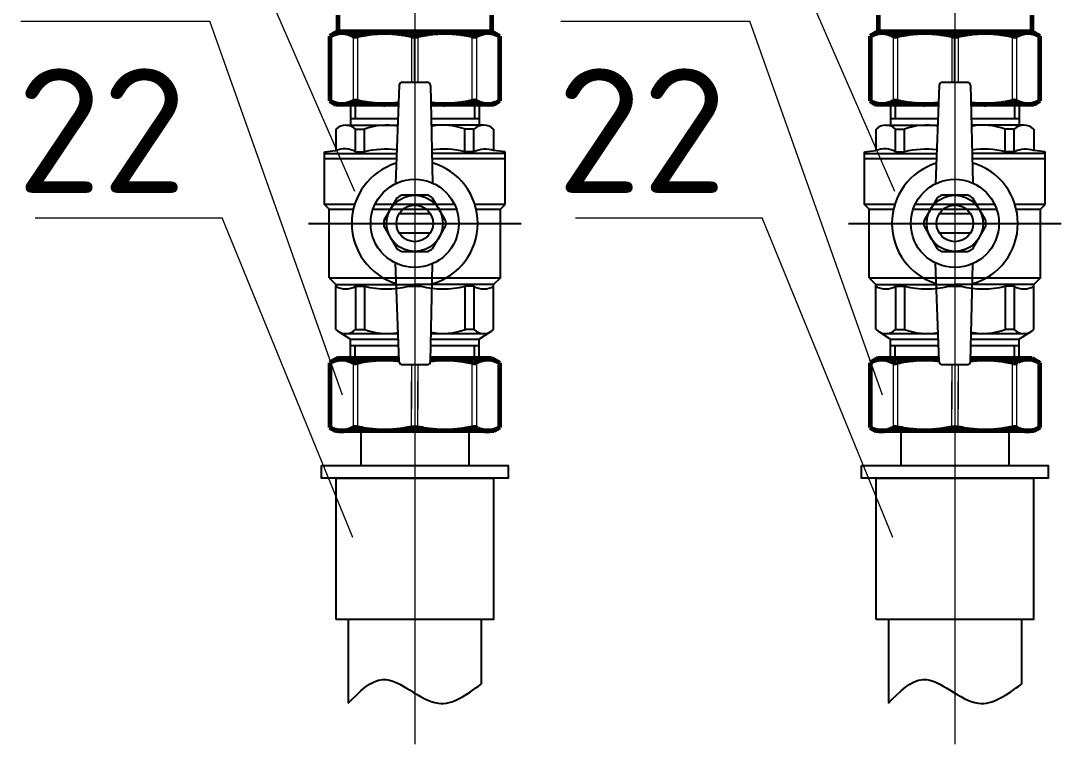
# Model space of a CAD drawing. Header units: millimetres. Extents: x -718 to 68664, y -49984 to -979.
# Drawn here: x 12572 to 15076, y -38811 to -37069 of the extents above; entities that cross this region are included whole.
import ezdxf

# ---------------------------------------------------------------- set-up
doc = ezdxf.new("R2010")
doc.units = ezdxf.units.MM
doc.layers.add('Text', color=7, linetype='Continuous', lineweight=15)
doc.layers.add('ГВС (Т3)_20', color=10, linetype='Continuous', lineweight=25)
doc.styles.add('ISOCPEUR', font='isocpeur.ttf', dxfattribs={"width": 0.65})

msp = doc.modelspace()

# ---------------------------------------------------------------- linework, layer by layer
at = {"layer": 'Text'}
for p, q in [((13520.4, -35223.3), (13520.4, -38810.5)), ((14820.4, -35223.3), (14820.4, -38810.5))]:
    msp.add_line(p, q, dxfattribs=at)
for points in [[(13376.1, -37479.5), (13002.3, -36622.8)], [(14676.1, -37479.5), (14302.3, -36622.8)], [(12572.2, -37069.9), (13027.2, -37069.9)], [(13346.5, -37969.8), (13027.2, -37069.9)], [(13872.2, -37069.9), (14327.2, -37069.9)], [(14646.5, -37969.8), (14327.2, -37069.9)], [(12606.9, -37543.5), (13056.9, -37543.5)], [(13371.1, -38313.1), (13056.9, -37543.5)], [(13906.9, -37543.5), (14356.9, -37543.5)], [(14671.1, -38313.1), (14356.9, -37543.5)]]:
    msp.add_lwpolyline(points, dxfattribs=at)
at = {"layer": 'ГВС (Т3)_20', "lineweight": 60}
for p, q in [((13335.4, -37055), (13335.4, -37095)), ((13705.4, -37055), (13705.4, -37095)), ((14635.4, -37055), (14635.4, -37095)), ((15005.4, -37055), (15005.4, -37095)), ((13335.4, -37095), (13316.4, -37106)), ((13317.9, -37105.2), (13316.4, -37106)), ((13316.4, -37106), (13316.4, -37261.9)), ((13335.4, -37095), (13705.4, -37095)), ((13705.4, -37095), (13724.4, -37106)), ((13722.9, -37105.2), (13724.4, -37106)), ((13724.4, -37106), (13724.4, -37261.9)), ((14635.4, -37095), (14616.4, -37106)), ((14617.9, -37105.2), (14616.4, -37106)), ((14616.4, -37106), (14616.4, -37261.9)), ((14635.4, -37095), (15005.4, -37095)), ((15005.4, -37095), (15024.4, -37106)), ((15022.9, -37105.2), (15024.4, -37106)), ((15024.4, -37106), (15024.4, -37261.9)), ((13316.4, -37261.9), (13330.4, -37270)), ((13317.9, -37262.7), (13316.4, -37261.9)), ((13344.8, -37270), (13330.4, -37270)), ((13447.7, -37270), (13344.8, -37270)), ((13481.1, -37270), (13447.7, -37270)), ((13593.1, -37270), (13558.9, -37270)), ((13695.9, -37270), (13593.1, -37270)), ((13710.4, -37270), (13695.9, -37270)), ((13724.4, -37261.9), (13710.4, -37270)), ((13724.4, -37261.9), (13722.9, -37262.7)), ((14616.4, -37261.9), (14630.4, -37270)), ((14617.9, -37262.7), (14616.4, -37261.9)), ((14644.8, -37270), (14630.4, -37270)), ((14747.7, -37270), (14644.8, -37270)), ((14781.1, -37270), (14747.7, -37270)), ((14893.1, -37270), (14858.9, -37270)), ((14995.9, -37270), (14893.1, -37270)), ((15010.4, -37270), (14995.9, -37270)), ((15024.4, -37261.9), (15010.4, -37270)), ((15024.4, -37261.9), (15022.9, -37262.7)), ((13335.4, -37881.2), (13316.4, -37892.2)), ((13335.4, -37881.2), (13482.6, -37881.2)), ((13558.1, -37881.2), (13705.4, -37881.2)), ((13705.4, -37881.2), (13724.4, -37892.2)), ((14635.4, -37881.2), (14616.4, -37892.2)), ((14635.4, -37881.2), (14782.6, -37881.2)), ((14858.1, -37881.2), (15005.4, -37881.2)), ((15005.4, -37881.2), (15024.4, -37892.2)), ((13317.9, -37891.4), (13316.4, -37892.2)), ((13316.4, -37892.2), (13316.4, -38048.1)), ((13722.9, -37891.4), (13724.4, -37892.2)), ((13724.4, -37892.2), (13724.4, -38048.1)), ((14617.9, -37891.4), (14616.4, -37892.2)), ((14616.4, -37892.2), (14616.4, -38048.1)), ((15022.9, -37891.4), (15024.4, -37892.2)), ((15024.4, -37892.2), (15024.4, -38048.1)), ((13316.4, -38048.1), (13330.4, -38056.2)), ((13317.9, -38048.9), (13316.4, -38048.1)), ((13447.7, -38056.2), (13330.4, -38056.2)), ((13558.9, -38056.2), (13447.7, -38056.2)), ((13593.1, -38056.2), (13558.9, -38056.2)), ((13710.4, -38056.2), (13593.1, -38056.2)), ((13724.4, -38048.1), (13710.4, -38056.2)), ((13724.4, -38048.1), (13722.9, -38048.9)), ((14616.4, -38048.1), (14630.4, -38056.2)), ((14617.9, -38048.9), (14616.4, -38048.1)), ((14747.7, -38056.2), (14630.4, -38056.2)), ((14858.9, -38056.2), (14747.7, -38056.2)), ((14893.1, -38056.2), (14858.9, -38056.2)), ((15010.4, -38056.2), (14893.1, -38056.2)), ((15024.4, -38048.1), (15010.4, -38056.2)), ((15024.4, -38048.1), (15022.9, -38048.9))]:
    msp.add_line(p, q, dxfattribs=at)
at = {"layer": 'ГВС (Т3)_20', "lineweight": 18}
for p, q in [((13317.9, -37105.2), (13317.9, -37262.7)), ((13371.8, -37105.2), (13371.8, -37262.7)), ((13382.6, -37105.2), (13382.6, -37262.7)), ((13512.7, -37105.2), (13512.7, -37216.6)), ((13528, -37105.2), (13528, -37216.6)), ((13658.1, -37105.2), (13658.1, -37262.7)), ((13669, -37105.2), (13669, -37262.7)), ((13722.9, -37105.2), (13722.9, -37262.7)), ((14617.9, -37105.2), (14617.9, -37262.7)), ((14671.8, -37105.2), (14671.8, -37262.7)), ((14682.6, -37105.2), (14682.6, -37262.7)), ((14812.7, -37105.2), (14812.7, -37216.6)), ((14828, -37105.2), (14828, -37216.6)), ((14958.1, -37105.2), (14958.1, -37262.7)), ((14969, -37105.2), (14969, -37262.7)), ((15022.9, -37105.2), (15022.9, -37262.7)), ((13520.4, -37224.1), (13520.4, -37290)), ((14820.4, -37224.1), (14820.4, -37290)), ((13317.9, -37891.4), (13317.9, -38048.9)), ((13371.8, -37891.4), (13371.8, -38048.9)), ((13382.6, -37891.4), (13382.6, -38048.9)), ((13512.7, -37896.6), (13512.7, -38002.8)), ((13528, -37896.6), (13528, -38002.8)), ((13658.1, -37891.4), (13658.1, -38048.9)), ((13669, -37891.4), (13669, -38048.9)), ((13722.9, -37891.4), (13722.9, -38048.9)), ((14617.9, -37891.4), (14617.9, -38048.9)), ((14671.8, -37891.4), (14671.8, -38048.9)), ((14682.6, -37891.4), (14682.6, -38048.9)), ((14812.7, -37896.6), (14812.7, -38002.8)), ((14828, -37896.6), (14828, -38002.8)), ((14958.1, -37891.4), (14958.1, -38048.9)), ((14969, -37891.4), (14969, -38048.9)), ((15022.9, -37891.4), (15022.9, -38048.9)), ((13512.7, -38048.9), (13512.7, -37937.5)), ((13528, -38048.9), (13528, -37937.5)), ((14812.7, -38048.9), (14812.7, -37937.5)), ((14828, -38048.9), (14828, -37937.5))]:
    msp.add_line(p, q, dxfattribs=at)
at = {"layer": 'ГВС (Т3)_20', "ltscale": 0.4}
for p, q in [((13520.4, -37216.6), (13520.4, -37103.3)), ((14820.4, -37216.6), (14820.4, -37103.3)), ((13264.5, -37556.6), (13776.3, -37556.6)), ((14564.5, -37556.6), (15076.3, -37556.6))]:
    msp.add_line(p, q, dxfattribs=at)
at = {"layer": 'ГВС (Т3)_20', "ltscale": 0.5}
for p, q in [((13482.9, -37223.8), (13473.8, -37461.3)), ((13490.3, -37216.6), (13550.4, -37216.6)), ((13557.9, -37223.8), (13563.2, -37459.5)), ((14782.9, -37223.8), (14773.8, -37461.3)), ((14790.3, -37216.6), (14850.4, -37216.6)), ((14857.9, -37223.8), (14863.2, -37459.5)), ((13354.2, -37320.2), (13479.2, -37320.2)), ((13377.8, -37330), (13399.4, -37330)), ((13686.6, -37320.2), (13560.1, -37320.2)), ((13662.9, -37330), (13641.3, -37330)), ((14654.2, -37320.2), (14779.2, -37320.2)), ((14677.8, -37330), (14699.4, -37330)), ((14986.6, -37320.2), (14860.1, -37320.2)), ((14962.9, -37330), (14941.3, -37330)), ((13302.9, -37384.2), (13330.5, -37381.2)), ((13302.9, -37388.7), (13302.9, -37384.2)), ((13377.8, -37384.2), (13399.4, -37384.2)), ((13662.9, -37384.2), (13641.3, -37384.2)), ((13737.9, -37384.2), (13710.2, -37381.2)), ((13737.9, -37388.7), (13737.9, -37384.2)), ((14602.9, -37384.2), (14630.5, -37381.2)), ((14602.9, -37388.7), (14602.9, -37384.2)), ((14677.8, -37384.2), (14699.4, -37384.2)), ((14962.9, -37384.2), (14941.3, -37384.2)), ((15037.9, -37384.2), (15010.2, -37381.2)), ((15037.9, -37388.7), (15037.9, -37384.2)), ((13482.9, -37889.4), (13473.8, -37651.9)), ((13557.9, -37889.4), (13563.2, -37653.7)), ((14782.9, -37889.4), (14773.8, -37651.9)), ((14857.9, -37889.4), (14863.2, -37653.7)), ((13330.5, -37703.6), (13520.4, -37703.6)), ((13710.2, -37703.6), (13520.4, -37703.6)), ((14630.5, -37703.6), (14820.4, -37703.6)), ((15010.2, -37703.6), (14820.4, -37703.6)), ((13337, -37817.1), (13365.7, -37835.7)), ((13352.9, -37822), (13480.3, -37822)), ((13377.8, -37811.9), (13399.4, -37811.9)), ((13559.4, -37822), (13687.8, -37822)), ((13662.9, -37811.9), (13641.3, -37811.9)), ((13703, -37817.6), (13675.1, -37835.7)), ((14637, -37817.1), (14665.7, -37835.7)), ((14652.9, -37822), (14780.3, -37822)), ((14677.8, -37811.9), (14699.4, -37811.9)), ((14859.4, -37822), (14987.8, -37822)), ((14962.9, -37811.9), (14941.3, -37811.9)), ((15003, -37817.6), (14975.1, -37835.7)), ((13490.3, -37896.6), (13550.4, -37896.6)), ((14790.3, -37896.6), (14850.4, -37896.6))]:
    msp.add_line(p, q, dxfattribs=at)
at = {"layer": 'ГВС (Т3)_20'}
for p, q in [((13365.7, -37270), (13365.7, -37320.2)), ((13376.7, -37270), (13376.7, -37304.2)), ((13664.1, -37270), (13664.1, -37304.2)), ((13675.1, -37270), (13675.1, -37320.2)), ((14665.7, -37270), (14665.7, -37320.2)), ((14676.7, -37270), (14676.7, -37304.2)), ((14964.1, -37270), (14964.1, -37304.2)), ((14975.1, -37270), (14975.1, -37320.2)), ((13365.7, -37304.2), (13479.8, -37304.2)), ((13559.7, -37304.2), (13675.1, -37304.2)), ((14665.7, -37304.2), (14779.8, -37304.2)), ((14859.7, -37304.2), (14975.1, -37304.2)), ((13330.5, -37330), (13330.5, -37381.2)), ((13377.8, -37384.2), (13377.8, -37330)), ((13399.4, -37384.2), (13399.4, -37330)), ((13641.3, -37384.2), (13641.3, -37330)), ((13662.9, -37384.2), (13662.9, -37330)), ((13710.2, -37330), (13710.2, -37381.2)), ((14630.5, -37330), (14630.5, -37381.2)), ((14677.8, -37384.2), (14677.8, -37330)), ((14699.4, -37384.2), (14699.4, -37330)), ((14941.3, -37384.2), (14941.3, -37330)), ((14962.9, -37384.2), (14962.9, -37330)), ((15010.2, -37330), (15010.2, -37381.2)), ((13302.9, -37400.5), (13302.9, -37388.7)), ((13302.9, -37388.7), (13476.5, -37388.7)), ((13302.9, -37511.2), (13302.9, -37400.5)), ((13302.9, -37400.5), (13476.1, -37400.5)), ((13737.9, -37388.7), (13561.6, -37388.7)), ((13561.9, -37400.5), (13737.9, -37400.5)), ((13737.9, -37400.5), (13737.9, -37388.7)), ((13737.9, -37511.2), (13737.9, -37400.5)), ((14602.9, -37400.5), (14602.9, -37388.7)), ((14602.9, -37388.7), (14776.5, -37388.7)), ((14602.9, -37511.2), (14602.9, -37400.5)), ((14602.9, -37400.5), (14776.1, -37400.5)), ((15037.9, -37388.7), (14861.6, -37388.7)), ((14861.9, -37400.5), (15037.9, -37400.5)), ((15037.9, -37400.5), (15037.9, -37388.7)), ((15037.9, -37511.2), (15037.9, -37400.5)), ((13314.3, -37522.4), (13302.9, -37511.2)), ((13375.8, -37511.2), (13302.9, -37511.2)), ((13314.3, -37687.4), (13314.3, -37522.4)), ((13314.3, -37522.4), (13372.7, -37522.4)), ((13419.9, -37522.4), (13620.8, -37522.4)), ((13616.3, -37511.2), (13424.5, -37511.2)), ((13557.9, -37533.3), (13482.9, -37533.3)), ((13737.9, -37511.2), (13665, -37511.2)), ((13668.1, -37522.4), (13726.6, -37522.4)), ((13726.5, -37687.4), (13726.5, -37522.4)), ((13726.6, -37522.4), (13737.9, -37511.2)), ((14614.3, -37522.4), (14602.9, -37511.2)), ((14675.8, -37511.2), (14602.9, -37511.2)), ((14614.3, -37687.4), (14614.3, -37522.4)), ((14614.3, -37522.4), (14672.7, -37522.4)), ((14719.9, -37522.4), (14920.8, -37522.4)), ((14916.3, -37511.2), (14724.5, -37511.2)), ((14857.9, -37533.3), (14782.9, -37533.3)), ((15037.9, -37511.2), (14965, -37511.2)), ((14968.1, -37522.4), (15026.6, -37522.4)), ((15026.5, -37687.4), (15026.5, -37522.4)), ((15026.6, -37522.4), (15037.9, -37511.2)), ((13557.9, -37579.9), (13482.9, -37579.9)), ((14857.9, -37579.9), (14782.9, -37579.9)), ((13314.3, -37687.4), (13726.5, -37687.4)), ((13314.3, -37687.4), (13330.5, -37703.6)), ((13330.5, -37811.9), (13330.5, -37703.6)), ((13377.8, -37707.7), (13399.4, -37707.7)), ((13377.8, -37707.7), (13399.4, -37707.7)), ((13377.8, -37707.7), (13377.8, -37811.9)), ((13399.4, -37707.7), (13399.4, -37811.9)), ((13505.1, -37707.7), (13535.7, -37707.7)), ((13662.9, -37707.7), (13641.3, -37707.7)), ((13662.9, -37707.7), (13641.3, -37707.7)), ((13641.3, -37707.7), (13641.3, -37811.9)), ((13662.9, -37707.7), (13662.9, -37811.9)), ((13726.5, -37687.4), (13710.2, -37703.6)), ((13710.2, -37811.9), (13710.2, -37703.6)), ((14614.3, -37687.4), (15026.5, -37687.4)), ((14614.3, -37687.4), (14630.5, -37703.6)), ((14630.5, -37811.9), (14630.5, -37703.6)), ((14677.8, -37707.7), (14699.4, -37707.7)), ((14677.8, -37707.7), (14699.4, -37707.7)), ((14677.8, -37707.7), (14677.8, -37811.9)), ((14699.4, -37707.7), (14699.4, -37811.9)), ((14805.1, -37707.7), (14835.7, -37707.7)), ((14962.9, -37707.7), (14941.3, -37707.7)), ((14962.9, -37707.7), (14941.3, -37707.7)), ((14941.3, -37707.7), (14941.3, -37811.9)), ((14962.9, -37707.7), (14962.9, -37811.9)), ((15026.5, -37687.4), (15010.2, -37703.6)), ((15010.2, -37811.9), (15010.2, -37703.6)), ((13365.7, -37835.7), (13480.8, -37835.7)), ((13365.7, -37881.2), (13365.7, -37835.7)), ((13559.1, -37835.7), (13675.1, -37835.7)), ((13675.1, -37881.2), (13675.1, -37835.7)), ((14665.7, -37835.7), (14780.8, -37835.7)), ((14665.7, -37881.2), (14665.7, -37835.7)), ((14859.1, -37835.7), (14975.1, -37835.7)), ((14975.1, -37881.2), (14975.1, -37835.7)), ((13365.7, -37850.8), (13481.4, -37850.8)), ((13376.7, -37881.2), (13376.7, -37850.8)), ((13558.8, -37850.8), (13675.1, -37850.8)), ((13664.1, -37881.2), (13664.1, -37850.8)), ((14665.7, -37850.8), (14781.4, -37850.8)), ((14676.7, -37881.2), (14676.7, -37850.8)), ((14858.8, -37850.8), (14975.1, -37850.8)), ((14964.1, -37881.2), (14964.1, -37850.8)), ((13390.4, -38056.2), (13390.4, -38139.4)), ((13650.4, -38056.2), (13650.4, -38139.4)), ((14690.4, -38056.2), (14690.4, -38139.4)), ((14950.4, -38056.2), (14950.4, -38139.4)), ((13360.4, -38510.2), (13360.4, -38712)), ((13680.4, -38510.2), (13680.4, -38665.8)), ((14660.4, -38510.2), (14660.4, -38712)), ((14980.4, -38510.2), (14980.4, -38665.8))]:
    msp.add_line(p, q, dxfattribs=at)
for points in [[(13477.5, -37495.7), (13446.1, -37549.9)], [(13551.7, -37489), (13489.1, -37489)], [(13594.6, -37549.9), (13563.3, -37495.7)], [(14777.5, -37495.7), (14746.1, -37549.9)], [(14851.7, -37489), (14789.1, -37489)], [(14894.6, -37549.9), (14863.3, -37495.7)], [(13446.1, -37563.3), (13477.5, -37617.5)], [(13563.3, -37617.5), (13594.6, -37563.3)], [(14746.1, -37563.3), (14777.5, -37617.5)], [(14863.3, -37617.5), (14894.6, -37563.3)], [(13489.1, -37624.3), (13551.7, -37624.3)], [(14789.1, -37624.3), (14851.7, -37624.3)]]:
    msp.add_lwpolyline(points, dxfattribs=at)
for points in [[(13295.8, -38139.4), (13745, -38139.4), (13745, -38170.2), (13295.8, -38170.2)], [(14595.8, -38139.4), (15045, -38139.4), (15045, -38170.2), (14595.8, -38170.2)], [(13330.9, -38510.2), (13330.9, -38170.2), (13709.9, -38170.2), (13709.9, -38510.2)], [(14630.9, -38510.2), (14630.9, -38170.2), (15009.9, -38170.2), (15009.9, -38510.2)]]:
    msp.add_lwpolyline(points, close=True, dxfattribs=at)
for centre, radius in [((13520.4, -37556.6), 106.1), ((14820.4, -37556.6), 106.1), ((13520.4, -37556.6), 67.7), ((14820.4, -37556.6), 67.7), ((13520.4, -37556.6), 44.1), ((14820.4, -37556.6), 44.1)]:
    msp.add_circle(centre, radius, dxfattribs=at)
at = {"layer": 'ГВС (Т3)_20', "ltscale": 0.5}
for centre, radius, start, end in [((13490.3, -37224.1), 7.45, 90, 178.0724), ((13550.4, -37224.1), 7.45, 1.9276, 90), ((14790.3, -37224.1), 7.45, 90, 178.0724), ((14850.4, -37224.1), 7.45, 1.9276, 90), ((13354.2, -37353.8), 33.6, 45.2407, 134.7593), ((13452.3, -37467.6), 147.4, 79.5239, 111.007), ((13588.5, -37467.6), 147.4, 68.993, 101.093), ((13686.6, -37353.8), 33.6, 45.2407, 134.7593), ((14654.2, -37353.8), 33.6, 45.2407, 134.7593), ((14752.3, -37467.6), 147.4, 79.5239, 111.007), ((14888.5, -37467.6), 147.4, 68.993, 101.093), ((14986.6, -37353.8), 33.6, 45.2407, 134.7593), ((13354.2, -37789.3), 32.7, 223.6662, 316.3338), ((13452.3, -37674.3), 147.4, 248.993, 280.9075), ((13588.5, -37674.3), 147.4, 258.6479, 291.007), ((13686.6, -37789.3), 32.7, 223.6662, 316.3338), ((14654.2, -37789.3), 32.7, 223.6662, 316.3338), ((14752.3, -37674.3), 147.4, 248.993, 280.9075), ((14888.5, -37674.3), 147.4, 258.6479, 291.007), ((14986.6, -37789.3), 32.7, 223.6662, 316.3338), ((13490.3, -37889.1), 7.45, 181.9276, 270), ((13550.4, -37889.1), 7.45, 270, 358.0724), ((14790.3, -37889.1), 7.45, 181.9276, 270), ((14850.4, -37889.1), 7.45, 270, 358.0724)]:
    msp.add_arc(centre, radius, start, end, dxfattribs=at)
at = {"layer": 'ГВС (Т3)_20'}
for centre, radius, start, end in [((13351, -37432), 54.8, 60.6699, 111.8922), ((13452.3, -37605.5), 227.5, 83.7838, 103.4248), ((13588.5, -37594), 216.3, 75.8592, 97.1947), ((13690.5, -37442.4), 64.3, 72.106, 115.332), ((14651, -37432), 54.8, 60.6699, 111.8922), ((14752.3, -37605.5), 227.5, 83.7838, 103.4248), ((14888.5, -37594), 216.3, 75.8592, 97.1947), ((14990.5, -37442.4), 64.3, 72.106, 115.332), ((13520.4, -37556.6), 151.6, 107.1601, 252.8399), ((13520.4, -37556.6), 151.6, 285.9657, 74.0343), ((14820.4, -37556.6), 151.6, 107.1601, 252.8399), ((14820.4, -37556.6), 151.6, 285.9657, 74.0343), ((13520.4, -37556.6), 74.5, 114.8362, 125.1638), ((13520.4, -37556.6), 74.5, 54.8362, 65.1638), ((14820.4, -37556.6), 74.5, 114.8362, 125.1638), ((14820.4, -37556.6), 74.5, 54.8362, 65.1638), ((13520.4, -37556.6), 74.5, 174.8362, 185.1638), ((13520.4, -37556.6), 74.5, 354.8362, 5.1638), ((14820.4, -37556.6), 74.5, 174.8362, 185.1638), ((14820.4, -37556.6), 74.5, 354.8362, 5.1638), ((13520.4, -37556.6), 74.5, 234.8362, 245.1638), ((13520.4, -37556.6), 74.5, 294.8362, 305.1638), ((14820.4, -37556.6), 74.5, 234.8362, 245.1638), ((14820.4, -37556.6), 74.5, 294.8362, 305.1638), ((13354.2, -37668.7), 45.7, 238.8131, 301.1869), ((13452.3, -37497.3), 217, 255.9063, 284.0937), ((13588.5, -37497.3), 217, 255.9063, 284.0937), ((13686.6, -37668.7), 45.7, 238.8131, 301.1869), ((14654.2, -37668.7), 45.7, 238.8131, 301.1869), ((14752.3, -37497.3), 217, 255.9063, 284.0937), ((14888.5, -37497.3), 217, 255.9063, 284.0937), ((14986.6, -37668.7), 45.7, 238.8131, 301.1869)]:
    msp.add_arc(centre, radius, start, end, dxfattribs=at)
at = {"layer": 'ГВС (Т3)_20', "lineweight": 60}
for points, knots in [([(13371.8, -37105.2), (13369.4, -37103.9), (13365.6, -37102.1), (13360.3, -37100.3), (13355.7, -37099), (13350.6, -37098.1), (13345.3, -37097.8), (13340.1, -37098), (13335.3, -37098.7), (13330.5, -37099.9), (13324.7, -37101.9), (13320.5, -37103.8), (13317.9, -37105.2)], [0, 0, 0, 0, 1.732048, 2.812715, 3.809599, 5.068792, 6.499944, 7.626884, 8.77842, 9.934735, 11.08807, 13, 13, 13, 13]), ([(13371.8, -37105.2), (13372.2, -37105.4), (13373.1, -37105.7), (13374.8, -37105.9), (13376.8, -37106), (13379.2, -37105.8), (13381.3, -37105.5), (13382.6, -37105.2)], [0, 0, 0, 0, 1.521775, 3.271758, 4.355943, 5.766023, 8, 8, 8, 8]), ([(13512.7, -37105.2), (13507, -37103.9), (13497.7, -37102.1), (13485, -37100.3), (13473.9, -37099), (13461.5, -37098.1), (13448.7, -37097.8), (13436.2, -37098), (13424.7, -37098.7), (13413.1, -37099.9), (13399.1, -37101.9), (13388.9, -37103.8), (13382.6, -37105.2)], [0, 0, 0, 0, 1.732048, 2.812715, 3.809599, 5.068792, 6.499944, 7.626884, 8.77842, 9.934735, 11.08807, 13, 13, 13, 13]), ([(13512.7, -37105.2), (13513.8, -37105.4), (13515.4, -37105.7), (13518, -37105.9), (13520, -37106), (13522.6, -37105.9), (13525.2, -37105.7), (13527.1, -37105.4), (13528, -37105.2)], [0, 0, 0, 0, 2.048622, 2.800821, 4.500089, 5.497181, 7.221201, 9, 9, 9, 9]), ([(13658.1, -37105.2), (13652.4, -37103.9), (13643.1, -37102.1), (13630.5, -37100.3), (13619.3, -37099), (13606.9, -37098.1), (13594.1, -37097.8), (13581.7, -37098), (13570.1, -37098.7), (13558.5, -37099.9), (13544.5, -37101.9), (13534.3, -37103.8), (13528, -37105.2)], [0, 0, 0, 0, 1.732048, 2.812715, 3.809599, 5.068792, 6.499944, 7.626884, 8.77842, 9.934735, 11.08807, 13, 13, 13, 13]), ([(13658.1, -37105.2), (13659.3, -37105.4), (13661.7, -37105.8), (13664.4, -37106), (13666.3, -37105.9), (13667.8, -37105.7), (13668.6, -37105.4), (13669, -37105.2)], [0, 0, 0, 0, 1.979622, 4.120013, 5.247781, 6.418845, 8, 8, 8, 8]), ([(13722.9, -37105.2), (13720.5, -37103.9), (13716.7, -37102.1), (13711.4, -37100.3), (13706.8, -37099), (13701.7, -37098.1), (13696.3, -37097.8), (13691.2, -37098), (13686.4, -37098.7), (13681.6, -37099.9), (13675.8, -37101.9), (13671.6, -37103.8), (13669, -37105.2)], [0, 0, 0, 0, 1.732048, 2.812715, 3.809599, 5.068792, 6.499944, 7.626884, 8.77842, 9.934735, 11.08807, 13, 13, 13, 13]), ([(14671.8, -37105.2), (14669.4, -37103.9), (14665.6, -37102.1), (14660.3, -37100.3), (14655.7, -37099), (14650.6, -37098.1), (14645.3, -37097.8), (14640.1, -37098), (14635.3, -37098.7), (14630.5, -37099.9), (14624.7, -37101.9), (14620.5, -37103.8), (14617.9, -37105.2)], [0, 0, 0, 0, 1.732048, 2.812715, 3.809599, 5.068792, 6.499944, 7.626884, 8.77842, 9.934735, 11.08807, 13, 13, 13, 13]), ([(14671.8, -37105.2), (14672.2, -37105.4), (14673.1, -37105.7), (14674.8, -37105.9), (14676.8, -37106), (14679.2, -37105.8), (14681.3, -37105.5), (14682.6, -37105.2)], [0, 0, 0, 0, 1.521775, 3.271758, 4.355943, 5.766023, 8, 8, 8, 8]), ([(14812.7, -37105.2), (14807, -37103.9), (14797.7, -37102.1), (14785, -37100.3), (14773.9, -37099), (14761.5, -37098.1), (14748.7, -37097.8), (14736.2, -37098), (14724.7, -37098.7), (14713.1, -37099.9), (14699.1, -37101.9), (14688.9, -37103.8), (14682.6, -37105.2)], [0, 0, 0, 0, 1.732048, 2.812715, 3.809599, 5.068792, 6.499944, 7.626884, 8.77842, 9.934735, 11.08807, 13, 13, 13, 13]), ([(14812.7, -37105.2), (14813.8, -37105.4), (14815.4, -37105.7), (14818, -37105.9), (14820, -37106), (14822.6, -37105.9), (14825.2, -37105.7), (14827.1, -37105.4), (14828, -37105.2)], [0, 0, 0, 0, 2.048622, 2.800821, 4.500089, 5.497181, 7.221201, 9, 9, 9, 9]), ([(14958.1, -37105.2), (14952.4, -37103.9), (14943.1, -37102.1), (14930.5, -37100.3), (14919.3, -37099), (14906.9, -37098.1), (14894.1, -37097.8), (14881.7, -37098), (14870.1, -37098.7), (14858.5, -37099.9), (14844.5, -37101.9), (14834.3, -37103.8), (14828, -37105.2)], [0, 0, 0, 0, 1.732048, 2.812715, 3.809599, 5.068792, 6.499944, 7.626884, 8.77842, 9.934735, 11.08807, 13, 13, 13, 13]), ([(14958.1, -37105.2), (14959.3, -37105.4), (14961.7, -37105.8), (14964.4, -37106), (14966.3, -37105.9), (14967.8, -37105.7), (14968.6, -37105.4), (14969, -37105.2)], [0, 0, 0, 0, 1.979622, 4.120013, 5.247781, 6.418845, 8, 8, 8, 8]), ([(15022.9, -37105.2), (15020.5, -37103.9), (15016.7, -37102.1), (15011.4, -37100.3), (15006.8, -37099), (15001.7, -37098.1), (14996.3, -37097.8), (14991.2, -37098), (14986.4, -37098.7), (14981.6, -37099.9), (14975.8, -37101.9), (14971.6, -37103.8), (14969, -37105.2)], [0, 0, 0, 0, 1.732048, 2.812715, 3.809599, 5.068792, 6.499944, 7.626884, 8.77842, 9.934735, 11.08807, 13, 13, 13, 13]), ([(13317.9, -37262.7), (13320.7, -37264.2), (13325.6, -37266.4), (13332.4, -37268.5), (13338.6, -37269.7), (13342.7, -37270), (13344.8, -37270)], [0, 0, 0, 0, 2.19885, 3.884032, 5.308578, 7, 7, 7, 7]), ([(13344.8, -37270), (13346.6, -37270), (13349.9, -37269.8), (13354.4, -37269.1), (13358.8, -37268), (13362.6, -37266.8), (13367.1, -37265), (13370, -37263.7), (13371.8, -37262.7)], [0, 0, 0, 0, 1.715194, 3.30524, 4.509115, 6.071979, 7.140077, 9, 9, 9, 9]), ([(13382.6, -37262.7), (13381.4, -37262.4), (13379.1, -37262), (13376.4, -37261.9), (13374.4, -37262), (13373, -37262.2), (13372.2, -37262.5), (13371.8, -37262.7)], [0, 0, 0, 0, 1.979622, 4.120013, 5.247781, 6.418845, 8, 8, 8, 8]), ([(13382.6, -37262.7), (13386.4, -37263.5), (13394.2, -37265.1), (13405.6, -37267), (13417.6, -37268.5), (13430.1, -37269.5), (13440.4, -37269.9), (13446.4, -37270), (13447.7, -37270)], [0, 0, 0, 0, 1.599833, 3.270406, 4.746622, 6.555027, 8.456082, 9, 9, 9, 9]), ([(13447.7, -37270), (13451.8, -37270), (13459.9, -37269.8), (13470.8, -37269.1), (13477.8, -37268.4), (13480.9, -37268), (13481.2, -37268)], [0, 0, 0, 0, 1.715194, 3.30524, 4.509115, 4.610644, 4.610644, 4.610644, 4.610644]), ([(13558.9, -37267.9), (13560, -37268.1), (13565.4, -37268.7), (13575.5, -37269.5), (13585.8, -37269.9), (13591.8, -37270), (13593.1, -37270)], [4.29239, 4.29239, 4.29239, 4.29239, 4.746622, 6.555027, 8.456082, 9, 9, 9, 9]), ([(13593.1, -37270), (13597.3, -37270), (13605.3, -37269.8), (13616.2, -37269.1), (13626.7, -37268), (13636, -37266.8), (13646.7, -37265), (13653.7, -37263.7), (13658.1, -37262.7)], [0, 0, 0, 0, 1.715194, 3.30524, 4.509115, 6.071979, 7.140077, 9, 9, 9, 9]), ([(13669, -37262.7), (13668.6, -37262.5), (13667.6, -37262.1), (13666, -37261.9), (13664, -37261.9), (13661.6, -37262.1), (13659.5, -37262.4), (13658.1, -37262.7)], [0, 0, 0, 0, 1.521775, 3.271758, 4.355943, 5.766023, 8, 8, 8, 8]), ([(13669, -37262.7), (13671.8, -37264.2), (13676.7, -37266.4), (13683.5, -37268.5), (13689.7, -37269.7), (13693.7, -37270), (13695.9, -37270)], [0, 0, 0, 0, 2.198848, 3.88403, 5.308577, 7, 7, 7, 7]), ([(13695.9, -37270), (13697.6, -37270), (13701, -37269.8), (13705.5, -37269.1), (13709.9, -37268), (13713.7, -37266.8), (13718.1, -37265), (13721, -37263.7), (13722.9, -37262.7)], [0, 0, 0, 0, 1.715194, 3.30524, 4.509115, 6.071979, 7.140077, 9, 9, 9, 9]), ([(14617.9, -37262.7), (14620.7, -37264.2), (14625.6, -37266.4), (14632.4, -37268.5), (14638.6, -37269.7), (14642.7, -37270), (14644.8, -37270)], [0, 0, 0, 0, 2.19885, 3.884032, 5.308578, 7, 7, 7, 7]), ([(14644.8, -37270), (14646.6, -37270), (14649.9, -37269.8), (14654.4, -37269.1), (14658.8, -37268), (14662.6, -37266.8), (14667.1, -37265), (14670, -37263.7), (14671.8, -37262.7)], [0, 0, 0, 0, 1.715194, 3.30524, 4.509115, 6.071979, 7.140077, 9, 9, 9, 9]), ([(14682.6, -37262.7), (14681.4, -37262.4), (14679.1, -37262), (14676.4, -37261.9), (14674.4, -37262), (14673, -37262.2), (14672.2, -37262.5), (14671.8, -37262.7)], [0, 0, 0, 0, 1.979622, 4.120013, 5.247781, 6.418845, 8, 8, 8, 8]), ([(14682.6, -37262.7), (14686.4, -37263.5), (14694.2, -37265.1), (14705.6, -37267), (14717.6, -37268.5), (14730.1, -37269.5), (14740.4, -37269.9), (14746.4, -37270), (14747.7, -37270)], [0, 0, 0, 0, 1.599833, 3.270406, 4.746622, 6.555027, 8.456082, 9, 9, 9, 9]), ([(14747.7, -37270), (14751.8, -37270), (14759.9, -37269.8), (14770.8, -37269.1), (14777.8, -37268.4), (14780.9, -37268), (14781.2, -37268)], [0, 0, 0, 0, 1.715194, 3.30524, 4.509115, 4.610644, 4.610644, 4.610644, 4.610644]), ([(14858.9, -37267.9), (14860, -37268.1), (14865.4, -37268.7), (14875.5, -37269.5), (14885.8, -37269.9), (14891.8, -37270), (14893.1, -37270)], [4.29239, 4.29239, 4.29239, 4.29239, 4.746622, 6.555027, 8.456082, 9, 9, 9, 9]), ([(14893.1, -37270), (14897.3, -37270), (14905.3, -37269.8), (14916.2, -37269.1), (14926.7, -37268), (14936, -37266.8), (14946.7, -37265), (14953.7, -37263.7), (14958.1, -37262.7)], [0, 0, 0, 0, 1.715194, 3.30524, 4.509115, 6.071979, 7.140077, 9, 9, 9, 9]), ([(14969, -37262.7), (14968.6, -37262.5), (14967.6, -37262.1), (14966, -37261.9), (14964, -37261.9), (14961.6, -37262.1), (14959.5, -37262.4), (14958.1, -37262.7)], [0, 0, 0, 0, 1.521775, 3.271758, 4.355943, 5.766023, 8, 8, 8, 8]), ([(14969, -37262.7), (14971.8, -37264.2), (14976.7, -37266.4), (14983.5, -37268.5), (14989.7, -37269.7), (14993.7, -37270), (14995.9, -37270)], [0, 0, 0, 0, 2.198848, 3.88403, 5.308577, 7, 7, 7, 7]), ([(14995.9, -37270), (14997.6, -37270), (15001, -37269.8), (15005.5, -37269.1), (15009.9, -37268), (15013.7, -37266.8), (15018.1, -37265), (15021, -37263.7), (15022.9, -37262.7)], [0, 0, 0, 0, 1.715194, 3.30524, 4.509115, 6.071979, 7.140077, 9, 9, 9, 9]), ([(13371.8, -37891.4), (13369.4, -37890.2), (13365.6, -37888.4), (13360.3, -37886.5), (13355.7, -37885.3), (13350.6, -37884.3), (13345.3, -37884), (13340.1, -37884.3), (13335.3, -37885), (13330.5, -37886.1), (13324.7, -37888.1), (13320.5, -37890), (13317.9, -37891.4)], [0, 0, 0, 0, 1.732048, 2.812715, 3.809599, 5.068792, 6.499944, 7.626884, 8.77842, 9.934735, 11.08807, 13, 13, 13, 13]), ([(13482.7, -37886.3), (13480.1, -37886), (13473.2, -37885.2), (13461.5, -37884.3), (13448.7, -37884), (13436.2, -37884.3), (13424.7, -37885), (13413.1, -37886.1), (13399.1, -37888.1), (13388.9, -37890), (13382.6, -37891.4)], [3.012706, 3.012706, 3.012706, 3.012706, 3.809599, 5.068792, 6.499944, 7.626884, 8.77842, 9.934735, 11.08807, 13, 13, 13, 13]), ([(13658.1, -37891.4), (13652.4, -37890.2), (13643.1, -37888.4), (13630.5, -37886.5), (13619.3, -37885.3), (13606.9, -37884.3), (13594.1, -37884), (13581.7, -37884.3), (13570.1, -37885), (13562.2, -37885.8), (13558.2, -37886.3), (13558, -37886.3)], [0, 0, 0, 0, 1.732048, 2.812715, 3.809599, 5.068792, 6.499944, 7.626884, 8.77842, 9.934735, 9.992305, 9.992305, 9.992305, 9.992305]), ([(13722.9, -37891.4), (13720.5, -37890.2), (13716.7, -37888.4), (13711.4, -37886.5), (13706.8, -37885.3), (13701.7, -37884.3), (13696.3, -37884), (13691.2, -37884.3), (13686.4, -37885), (13681.6, -37886.1), (13675.8, -37888.1), (13671.6, -37890), (13669, -37891.4)], [0, 0, 0, 0, 1.732048, 2.812715, 3.809599, 5.068792, 6.499944, 7.626884, 8.77842, 9.934735, 11.08807, 13, 13, 13, 13]), ([(14671.8, -37891.4), (14669.4, -37890.2), (14665.6, -37888.4), (14660.3, -37886.5), (14655.7, -37885.3), (14650.6, -37884.3), (14645.3, -37884), (14640.1, -37884.3), (14635.3, -37885), (14630.5, -37886.1), (14624.7, -37888.1), (14620.5, -37890), (14617.9, -37891.4)], [0, 0, 0, 0, 1.732048, 2.812715, 3.809599, 5.068792, 6.499944, 7.626884, 8.77842, 9.934735, 11.08807, 13, 13, 13, 13]), ([(14782.7, -37886.3), (14780.1, -37886), (14773.2, -37885.2), (14761.5, -37884.3), (14748.7, -37884), (14736.2, -37884.3), (14724.7, -37885), (14713.1, -37886.1), (14699.1, -37888.1), (14688.9, -37890), (14682.6, -37891.4)], [3.012706, 3.012706, 3.012706, 3.012706, 3.809599, 5.068792, 6.499944, 7.626884, 8.77842, 9.934735, 11.08807, 13, 13, 13, 13]), ([(14958.1, -37891.4), (14952.4, -37890.2), (14943.1, -37888.4), (14930.5, -37886.5), (14919.3, -37885.3), (14906.9, -37884.3), (14894.1, -37884), (14881.7, -37884.3), (14870.1, -37885), (14862.2, -37885.8), (14858.2, -37886.3), (14858, -37886.3)], [0, 0, 0, 0, 1.732048, 2.812715, 3.809599, 5.068792, 6.499944, 7.626884, 8.77842, 9.934735, 9.992305, 9.992305, 9.992305, 9.992305]), ([(15022.9, -37891.4), (15020.5, -37890.2), (15016.7, -37888.4), (15011.4, -37886.5), (15006.8, -37885.3), (15001.7, -37884.3), (14996.3, -37884), (14991.2, -37884.3), (14986.4, -37885), (14981.6, -37886.1), (14975.8, -37888.1), (14971.6, -37890), (14969, -37891.4)], [0, 0, 0, 0, 1.732048, 2.812715, 3.809599, 5.068792, 6.499944, 7.626884, 8.77842, 9.934735, 11.08807, 13, 13, 13, 13]), ([(13371.8, -37891.4), (13372.2, -37891.6), (13373.1, -37892), (13374.8, -37892.2), (13376.8, -37892.2), (13379.2, -37892), (13381.3, -37891.7), (13382.6, -37891.4)], [0, 0, 0, 0, 1.521775, 3.271758, 4.355943, 5.766023, 8, 8, 8, 8]), ([(13658.1, -37891.4), (13659.3, -37891.7), (13661.7, -37892.1), (13664.4, -37892.2), (13666.3, -37892.1), (13667.8, -37891.9), (13668.6, -37891.6), (13669, -37891.4)], [0, 0, 0, 0, 1.979622, 4.120013, 5.247781, 6.418845, 8, 8, 8, 8]), ([(14671.8, -37891.4), (14672.2, -37891.6), (14673.1, -37892), (14674.8, -37892.2), (14676.8, -37892.2), (14679.2, -37892), (14681.3, -37891.7), (14682.6, -37891.4)], [0, 0, 0, 0, 1.521775, 3.271758, 4.355943, 5.766023, 8, 8, 8, 8]), ([(14958.1, -37891.4), (14959.3, -37891.7), (14961.7, -37892.1), (14964.4, -37892.2), (14966.3, -37892.1), (14967.8, -37891.9), (14968.6, -37891.6), (14969, -37891.4)], [0, 0, 0, 0, 1.979622, 4.120013, 5.247781, 6.418845, 8, 8, 8, 8]), ([(13317.9, -38048.9), (13320.7, -38050.4), (13325.6, -38052.6), (13332.4, -38054.8), (13338.6, -38056), (13342.7, -38056.2), (13344.8, -38056.2)], [0, 0, 0, 0, 2.19885, 3.884032, 5.308578, 7, 7, 7, 7]), ([(13344.8, -38056.2), (13346.6, -38056.2), (13349.9, -38056), (13354.4, -38055.3), (13358.8, -38054.3), (13362.6, -38053.1), (13367.1, -38051.3), (13370, -38049.9), (13371.8, -38048.9)], [0, 0, 0, 0, 1.715194, 3.30524, 4.509115, 6.071979, 7.140077, 9, 9, 9, 9]), ([(13382.6, -38048.9), (13381.4, -38048.7), (13379.1, -38048.3), (13376.4, -38048.1), (13374.4, -38048.2), (13373, -38048.4), (13372.2, -38048.7), (13371.8, -38048.9)], [0, 0, 0, 0, 1.979622, 4.120013, 5.247781, 6.418845, 8, 8, 8, 8]), ([(13512.7, -38048.9), (13507, -38050.2), (13497.7, -38052), (13485, -38053.8), (13473.9, -38055.1), (13461.5, -38056), (13448.7, -38056.3), (13436.2, -38056.1), (13424.7, -38055.4), (13413.1, -38054.2), (13399.1, -38052.2), (13388.9, -38050.3), (13382.6, -38048.9)], [0, 0, 0, 0, 1.732048, 2.812715, 3.809599, 5.068792, 6.499944, 7.626884, 8.77842, 9.934735, 11.08807, 13, 13, 13, 13]), ([(13512.7, -38048.9), (13513.8, -38048.7), (13515.4, -38048.4), (13518, -38048.2), (13520, -38048.1), (13522.6, -38048.2), (13525.2, -38048.4), (13527.1, -38048.7), (13528, -38048.9)], [0, 0, 0, 0, 2.048622, 2.800821, 4.500089, 5.497181, 7.221201, 9, 9, 9, 9]), ([(13658.1, -38048.9), (13652.4, -38050.2), (13643.1, -38052), (13630.5, -38053.8), (13619.3, -38055.1), (13606.9, -38056), (13594.1, -38056.3), (13581.7, -38056.1), (13570.1, -38055.4), (13558.5, -38054.2), (13544.5, -38052.2), (13534.3, -38050.3), (13528, -38048.9)], [0, 0, 0, 0, 1.732048, 2.812715, 3.809599, 5.068792, 6.499944, 7.626884, 8.77842, 9.934735, 11.08807, 13, 13, 13, 13]), ([(13669, -38048.9), (13668.6, -38048.7), (13667.6, -38048.4), (13666, -38048.2), (13664, -38048.1), (13661.6, -38048.3), (13659.5, -38048.6), (13658.1, -38048.9)], [0, 0, 0, 0, 1.521775, 3.271758, 4.355943, 5.766023, 8, 8, 8, 8]), ([(13669, -38048.9), (13671.8, -38050.4), (13676.7, -38052.6), (13683.5, -38054.8), (13689.7, -38056), (13693.7, -38056.2), (13695.9, -38056.2)], [0, 0, 0, 0, 2.198848, 3.88403, 5.308577, 7, 7, 7, 7]), ([(13695.9, -38056.2), (13697.6, -38056.2), (13701, -38056), (13705.5, -38055.3), (13709.9, -38054.3), (13713.7, -38053.1), (13718.1, -38051.3), (13721, -38049.9), (13722.9, -38048.9)], [0, 0, 0, 0, 1.715194, 3.30524, 4.509115, 6.071979, 7.140077, 9, 9, 9, 9]), ([(14617.9, -38048.9), (14620.7, -38050.4), (14625.6, -38052.6), (14632.4, -38054.8), (14638.6, -38056), (14642.7, -38056.2), (14644.8, -38056.2)], [0, 0, 0, 0, 2.19885, 3.884032, 5.308578, 7, 7, 7, 7]), ([(14644.8, -38056.2), (14646.6, -38056.2), (14649.9, -38056), (14654.4, -38055.3), (14658.8, -38054.3), (14662.6, -38053.1), (14667.1, -38051.3), (14670, -38049.9), (14671.8, -38048.9)], [0, 0, 0, 0, 1.715194, 3.30524, 4.509115, 6.071979, 7.140077, 9, 9, 9, 9]), ([(14682.6, -38048.9), (14681.4, -38048.7), (14679.1, -38048.3), (14676.4, -38048.1), (14674.4, -38048.2), (14673, -38048.4), (14672.2, -38048.7), (14671.8, -38048.9)], [0, 0, 0, 0, 1.979622, 4.120013, 5.247781, 6.418845, 8, 8, 8, 8]), ([(14812.7, -38048.9), (14807, -38050.2), (14797.7, -38052), (14785, -38053.8), (14773.9, -38055.1), (14761.5, -38056), (14748.7, -38056.3), (14736.2, -38056.1), (14724.7, -38055.4), (14713.1, -38054.2), (14699.1, -38052.2), (14688.9, -38050.3), (14682.6, -38048.9)], [0, 0, 0, 0, 1.732048, 2.812715, 3.809599, 5.068792, 6.499944, 7.626884, 8.77842, 9.934735, 11.08807, 13, 13, 13, 13]), ([(14812.7, -38048.9), (14813.8, -38048.7), (14815.4, -38048.4), (14818, -38048.2), (14820, -38048.1), (14822.6, -38048.2), (14825.2, -38048.4), (14827.1, -38048.7), (14828, -38048.9)], [0, 0, 0, 0, 2.048622, 2.800821, 4.500089, 5.497181, 7.221201, 9, 9, 9, 9]), ([(14958.1, -38048.9), (14952.4, -38050.2), (14943.1, -38052), (14930.5, -38053.8), (14919.3, -38055.1), (14906.9, -38056), (14894.1, -38056.3), (14881.7, -38056.1), (14870.1, -38055.4), (14858.5, -38054.2), (14844.5, -38052.2), (14834.3, -38050.3), (14828, -38048.9)], [0, 0, 0, 0, 1.732048, 2.812715, 3.809599, 5.068792, 6.499944, 7.626884, 8.77842, 9.934735, 11.08807, 13, 13, 13, 13]), ([(14969, -38048.9), (14968.6, -38048.7), (14967.6, -38048.4), (14966, -38048.2), (14964, -38048.1), (14961.6, -38048.3), (14959.5, -38048.6), (14958.1, -38048.9)], [0, 0, 0, 0, 1.521775, 3.271758, 4.355943, 5.766023, 8, 8, 8, 8]), ([(14969, -38048.9), (14971.8, -38050.4), (14976.7, -38052.6), (14983.5, -38054.8), (14989.7, -38056), (14993.7, -38056.2), (14995.9, -38056.2)], [0, 0, 0, 0, 2.198848, 3.88403, 5.308577, 7, 7, 7, 7]), ([(14995.9, -38056.2), (14997.6, -38056.2), (15001, -38056), (15005.5, -38055.3), (15009.9, -38054.3), (15013.7, -38053.1), (15018.1, -38051.3), (15021, -38049.9), (15022.9, -38048.9)], [0, 0, 0, 0, 1.715194, 3.30524, 4.509115, 6.071979, 7.140077, 9, 9, 9, 9])]:
    msp.add_open_spline(points, degree=3, knots=knots, dxfattribs=at)
at = {"layer": 'ГВС (Т3)_20'}
for points in [[(13360.4, -38712), (13443.9, -38654.8), (13576.8, -38712), (13680.4, -38665.8)], [(14660.4, -38712), (14743.9, -38654.8), (14876.8, -38712), (14980.4, -38665.8)]]:
    msp.add_spline(points, degree=3, dxfattribs=at)

# ---------------------------------------------------------------- texts
at = {"layer": 'Text', "style": 'ISOCPEUR'}
for p in [(12561.9, -37483.5), (13861.9, -37483.5)]:
    msp.add_text('22', height=300, dxfattribs=at).set_placement(p)

doc.saveas('drawing.dxf')
